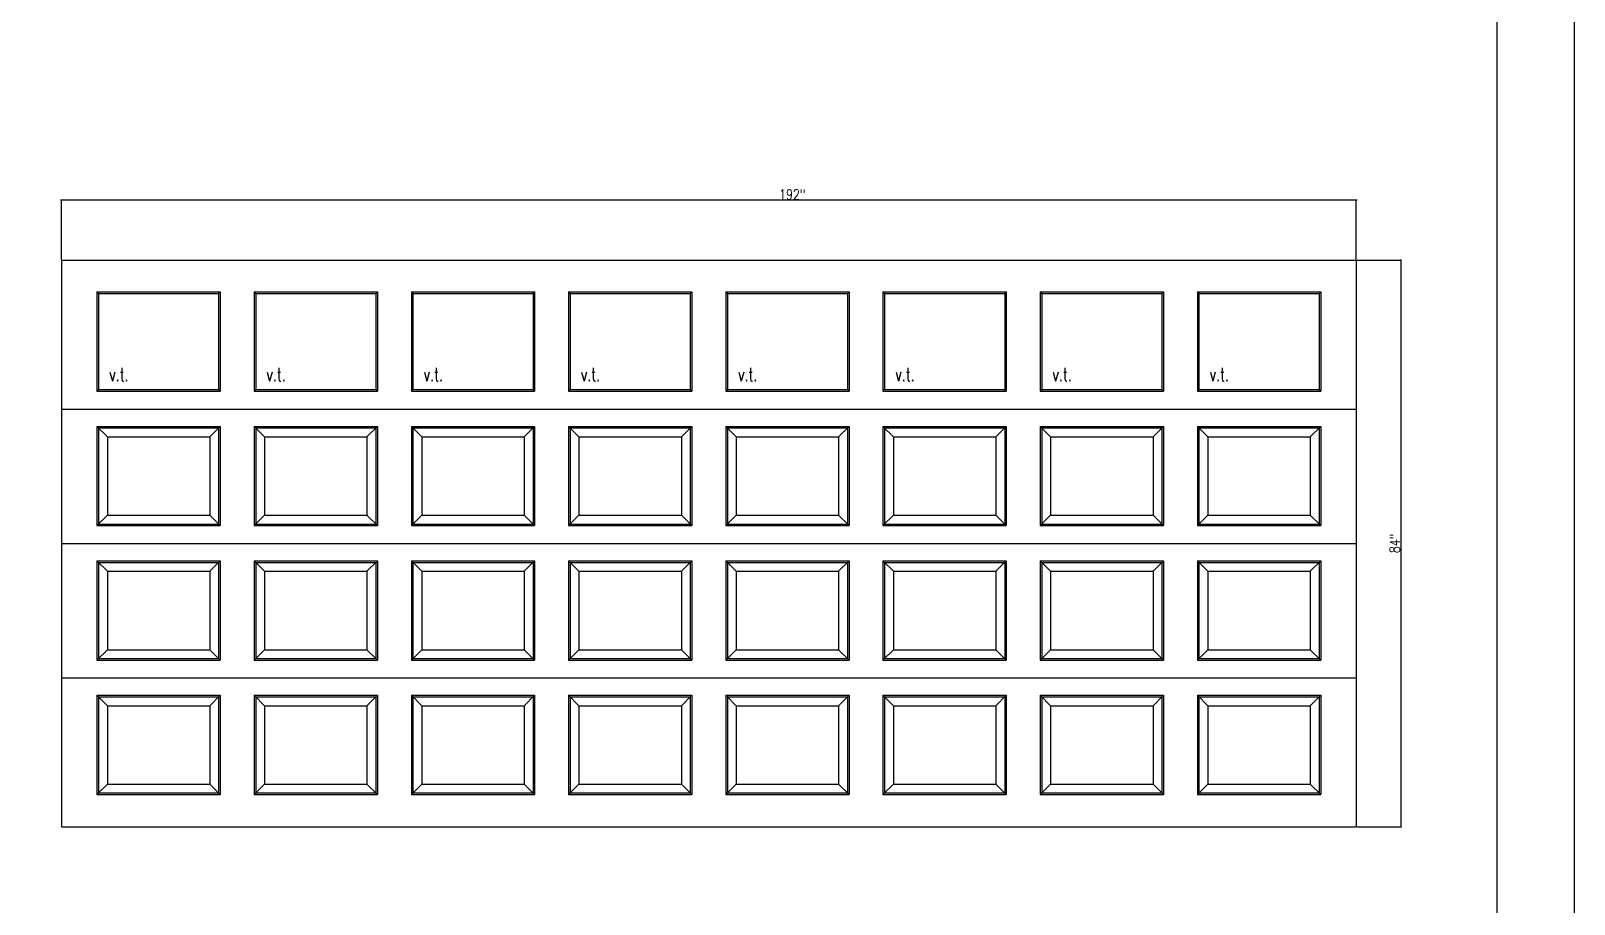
# Model space of a CAD drawing. Header units: inches. Extents: x 1985 to 11287, y 379 to 3234.
# Drawn here: x 9725.8 to 9954.6, y 2963.1 to 3092.6 of the extents above; entities that cross this region are included whole.
import ezdxf

# ---------------------------------------------------------------- set-up
doc = ezdxf.new("R2010")
doc.units = ezdxf.units.IN
doc.header["$MEASUREMENT"] = 0
doc.layers.get('0').update_dxf_attribs({"linetype": 'CONTINUOUS'})
doc.layers.get('Defpoints').update_dxf_attribs({"linetype": 'CONTINUOUS'})
for name, color, linetype in [('COTE1-1 99', 7, 'CONTINUOUS'), ('elevation 99', 7, 'CONTINUOUS'), ('separation 99', 3, 'CONTINUOUS')]:
    doc.layers.add(name, color=color, linetype=linetype)
doc.styles.get("Standard").update_dxf_attribs({"font": 'txt.shx', "width": 0.8})
doc.dimstyles.new('Elevation', dxfattribs={"dimscale": 2, "dimtxt": 0.75, "dimasz": 0.0625, "dimexe": 0.0625, "dimexo": 0.0625, "dimgap": 0.0625, "dimtad": 1, "dimdec": 5, "dimzin": 0, "dimdsep": 46, "dimlunit": 5, "dimtxsty": 'Standard', "dimblk1": 'OBLIQUE', "dimblk2": 'OBLIQUE', "dimsah": 1, "dimcen": 2, "dimdle": 0.0625, "dimclrd": 1, "dimclre": 1, "dimadec": 1, "dimazin": 0, "dimtfac": 0.375, "dimtdec": 5, "dimtmove": 0, "dimatfit": 3, "dimldrblk": 'OBLIQUE', "dimfxl": 1, "dimfrac": 2, "dimtolj": 1, "dimtzin": 0, "dimarcsym": 0})

# ---------------------------------------------------------------- blocks, each defined once
blk = doc.blocks.new('_OBLIQUE')
at = {"color": 0, "linetype": 'ByBlock'}
blk.add_line((-0.5, -0.5), (0.5, 0.5), dxfattribs=at)
blk = doc.blocks.new('*D78')
at = {"layer": 'COTE1-1 99', "color": 1, "lineweight": -2, "transparency": 16777216}
for p, q in [((9922.44, 3067.5), (9730.19, 3067.5)), ((9730.32, 3058.74), (9730.32, 3067.62)), ((9922.32, 3058.74), (9922.32, 3067.62))]:
    blk.add_line(p, q, dxfattribs=at)
at = {"layer": 'Defpoints', "color": 0, "transparency": 16777216}
for p in [(9730.32, 3067.5), (9730.32, 3058.62), (9922.32, 3058.62)]:
    blk.add_point(p, dxfattribs=at)
at = {"layer": 'COTE1-1 99', "color": 1, "lineweight": -2, "transparency": 16777216, "xscale": 0.125, "yscale": 0.125, "zscale": 0.125, "rotation": 180}
blk.add_blockref('_OBLIQUE', (9730.32, 3067.5), dxfattribs=at)
at = {"layer": 'COTE1-1 99', "color": 1, "lineweight": -2, "transparency": 16777216, "xscale": 0.125, "yscale": 0.125, "zscale": 0.125}
blk.add_blockref('_OBLIQUE', (9922.32, 3067.5), dxfattribs=at)
at = {"layer": 'COTE1-1 99', "color": 0, "transparency": 16777216, "insert": (9838.69, 3068.37), "char_height": 1.5, "attachment_point": 5}
blk.add_mtext('\\A1;192"', dxfattribs=at)
blk = doc.blocks.new('*D79')
at = {"layer": 'COTE1-1 99', "color": 1, "lineweight": -2, "transparency": 16777216}
for p, q in [((9922.44, 3058.62), (9929.05, 3058.62)), ((9928.93, 3058.74), (9928.93, 2974.49)), ((9922.44, 2974.62), (9929.05, 2974.62))]:
    blk.add_line(p, q, dxfattribs=at)
at = {"layer": 'Defpoints', "color": 0, "transparency": 16777216}
for p in [(9922.32, 3058.62), (9922.32, 2974.62), (9928.93, 2974.62)]:
    blk.add_point(p, dxfattribs=at)
at = {"layer": 'COTE1-1 99', "color": 1, "lineweight": -2, "transparency": 16777216, "xscale": 0.125, "yscale": 0.125, "zscale": 0.125}
for p, rotation in [((9928.93, 3058.62), 90), ((9928.93, 2974.62), 270)]:
    blk.add_blockref('_OBLIQUE', p, dxfattribs=dict(at, rotation=rotation))
at = {"layer": 'COTE1-1 99', "color": 0, "transparency": 16777216, "insert": (9928.05, 3016.62), "char_height": 1.5, "attachment_point": 5, "rotation": 90}
blk.add_mtext('\\A1;84"', dxfattribs=at)

msp = doc.modelspace()

# ---------------------------------------------------------------- linework, layer by layer
at = {"layer": 'elevation 99'}
for p, q in [((9730.318175, 3058.616482), (9922.318175, 3058.616482)), ((9730.318175, 3058.616482), (9730.318175, 2974.616482)), ((9735.818175, 3058.616482), (9776.943375, 3058.616482)), ((9782.443375, 3058.616482), (9823.568575, 3058.616482)), ((9922.318175, 3058.616482), (9922.318175, 2974.616482)), ((9735.585175, 3053.912032), (9753.863775, 3053.912032)), ((9735.585175, 3053.912032), (9735.585175, 3039.195982)), ((9735.585175, 3053.912032), (9735.818175, 3053.679032)), ((9735.818175, 3053.679032), (9753.630775, 3053.679032)), ((9735.818175, 3053.679032), (9735.818175, 3039.428982)), ((9753.863775, 3053.912032), (9753.630775, 3053.679032)), ((9753.630775, 3053.679032), (9753.630775, 3039.428982)), ((9753.863775, 3053.912032), (9753.863775, 3039.195982)), ((9758.897775, 3053.912032), (9777.176375, 3053.912032)), ((9758.897775, 3053.912032), (9759.130775, 3053.679032)), ((9758.897775, 3053.912032), (9758.897775, 3039.195982)), ((9759.130775, 3053.679032), (9776.943375, 3053.679032)), ((9759.130775, 3053.679032), (9759.130775, 3039.428982)), ((9777.176375, 3053.912032), (9776.943375, 3053.679032)), ((9776.943375, 3053.679032), (9776.943375, 3039.428982)), ((9777.176375, 3053.912032), (9777.176375, 3039.195982)), ((9782.210375, 3053.912032), (9800.488975, 3053.912032)), ((9782.210375, 3053.912032), (9782.210375, 3039.195982)), ((9782.210375, 3053.912032), (9782.443375, 3053.679032)), ((9782.443375, 3053.679032), (9800.255975, 3053.679032)), ((9782.443375, 3053.679032), (9782.443375, 3039.428982)), ((9800.488975, 3053.912032), (9800.255975, 3053.679032)), ((9800.255975, 3053.679032), (9800.255975, 3039.428982)), ((9800.488975, 3053.912032), (9800.488975, 3039.195982)), ((9805.522975, 3053.912032), (9823.801575, 3053.912032)), ((9805.522975, 3053.912032), (9805.755975, 3053.679032)), ((9805.522975, 3053.912032), (9805.522975, 3039.195982)), ((9805.755975, 3053.679032), (9823.568575, 3053.679032)), ((9805.755975, 3053.679032), (9805.755975, 3039.428982)), ((9823.801575, 3053.912032), (9823.568575, 3053.679032)), ((9823.568575, 3053.679032), (9823.568575, 3039.428982)), ((9823.801575, 3053.912032), (9823.801575, 3039.195982)), ((9828.835575, 3053.912032), (9847.114175, 3053.912032)), ((9828.835575, 3053.912032), (9829.068575, 3053.679032)), ((9828.835575, 3053.912032), (9828.835575, 3039.195982)), ((9829.068575, 3053.679032), (9846.881175, 3053.679032)), ((9829.068575, 3053.679032), (9829.068575, 3039.428982)), ((9847.114175, 3053.912032), (9846.881175, 3053.679032)), ((9846.881175, 3053.679032), (9846.881175, 3039.428982)), ((9847.114175, 3053.912032), (9847.114175, 3039.195982)), ((9852.148175, 3053.912032), (9870.426775, 3053.912032)), ((9852.148175, 3053.912032), (9852.381175, 3053.679032)), ((9852.148175, 3053.912032), (9852.148175, 3039.195982)), ((9852.381175, 3053.679032), (9870.193775, 3053.679032)), ((9852.381175, 3053.679032), (9852.381175, 3039.428982)), ((9870.426775, 3053.912032), (9870.193775, 3053.679032)), ((9870.193775, 3053.679032), (9870.193775, 3039.428982)), ((9870.426775, 3053.912032), (9870.426775, 3039.195982)), ((9875.460775, 3053.912032), (9893.739375, 3053.912032)), ((9875.460775, 3053.912032), (9875.693775, 3053.679032)), ((9875.460775, 3053.912032), (9875.460775, 3039.195982)), ((9875.693775, 3053.679032), (9893.506375, 3053.679032)), ((9875.693775, 3053.679032), (9875.693775, 3039.428982)), ((9893.739375, 3053.912032), (9893.506375, 3053.679032)), ((9893.506375, 3053.679032), (9893.506375, 3039.428982)), ((9893.739375, 3053.912032), (9893.739375, 3039.195982)), ((9898.773375, 3053.912032), (9917.051975, 3053.912032)), ((9898.773375, 3053.912032), (9899.006375, 3053.679032)), ((9898.773375, 3053.912032), (9898.773375, 3039.195982)), ((9899.006375, 3053.679032), (9916.818975, 3053.679032)), ((9899.006375, 3053.679032), (9899.006375, 3039.428982)), ((9917.051975, 3053.912032), (9916.818975, 3053.679032)), ((9916.818975, 3053.679032), (9916.818975, 3039.428982)), ((9917.051975, 3053.912032), (9917.051975, 3039.195982)), ((9735.585175, 3039.195982), (9735.818175, 3039.428982)), ((9735.585175, 3039.195982), (9753.863775, 3039.195982)), ((9735.818175, 3039.428982), (9753.630775, 3039.428982)), ((9753.863775, 3039.195982), (9753.630775, 3039.428982)), ((9758.897775, 3039.195982), (9759.130775, 3039.428982)), ((9758.897775, 3039.195982), (9777.176375, 3039.195982)), ((9759.130775, 3039.428982), (9776.943375, 3039.428982)), ((9777.176375, 3039.195982), (9776.943375, 3039.428982)), ((9782.210375, 3039.195982), (9782.443375, 3039.428982)), ((9782.210375, 3039.195982), (9800.488975, 3039.195982)), ((9782.443375, 3039.428982), (9800.255975, 3039.428982)), ((9800.488975, 3039.195982), (9800.255975, 3039.428982)), ((9805.522975, 3039.195982), (9805.755975, 3039.428982)), ((9805.522975, 3039.195982), (9823.801575, 3039.195982)), ((9805.755975, 3039.428982), (9823.568575, 3039.428982)), ((9823.801575, 3039.195982), (9823.568575, 3039.428982)), ((9828.835575, 3039.195982), (9829.068575, 3039.428982)), ((9828.835575, 3039.195982), (9847.114175, 3039.195982)), ((9829.068575, 3039.428982), (9846.881175, 3039.428982)), ((9847.114175, 3039.195982), (9846.881175, 3039.428982)), ((9852.148175, 3039.195982), (9852.381175, 3039.428982)), ((9852.148175, 3039.195982), (9870.426775, 3039.195982)), ((9852.381175, 3039.428982), (9870.193775, 3039.428982)), ((9870.426775, 3039.195982), (9870.193775, 3039.428982)), ((9875.460775, 3039.195982), (9875.693775, 3039.428982)), ((9875.460775, 3039.195982), (9893.739375, 3039.195982)), ((9875.693775, 3039.428982), (9893.506375, 3039.428982)), ((9893.739375, 3039.195982), (9893.506375, 3039.428982)), ((9898.773375, 3039.195982), (9899.006375, 3039.428982)), ((9898.773375, 3039.195982), (9917.051975, 3039.195982)), ((9899.006375, 3039.428982), (9916.818975, 3039.428982)), ((9917.051975, 3039.195982), (9916.818975, 3039.428982)), ((9730.318175, 3036.553982), (9922.318175, 3036.553982)), ((9735.585175, 3033.974482), (9753.863775, 3033.974482)), ((9735.585175, 3033.974482), (9737.130675, 3032.428982)), ((9735.585175, 3033.974482), (9735.585175, 3019.258432)), ((9735.818175, 3033.741482), (9753.630775, 3033.741482)), ((9735.818175, 3033.741482), (9735.818175, 3019.491432)), ((9737.130675, 3032.428982), (9752.318275, 3032.428982)), ((9737.130675, 3032.428982), (9737.130675, 3020.803932)), ((9753.863775, 3033.974482), (9752.318275, 3032.428982)), ((9752.318275, 3032.428982), (9752.318275, 3020.803932)), ((9753.630775, 3033.741482), (9753.630775, 3019.491432)), ((9753.863775, 3033.974482), (9753.863775, 3019.258432)), ((9758.897775, 3033.974482), (9777.176375, 3033.974482)), ((9758.897775, 3033.974482), (9758.897775, 3019.258432)), ((9758.897775, 3033.974482), (9760.443275, 3032.428982)), ((9759.130775, 3033.741482), (9776.943375, 3033.741482)), ((9759.130775, 3033.741482), (9759.130775, 3019.491432)), ((9760.443275, 3032.428982), (9775.630875, 3032.428982)), ((9760.443275, 3032.428982), (9760.443275, 3020.803932)), ((9777.176375, 3033.974482), (9775.630875, 3032.428982)), ((9775.630875, 3032.428982), (9775.630875, 3020.803932)), ((9776.943375, 3033.741482), (9776.943375, 3019.491432)), ((9777.176375, 3033.974482), (9777.176375, 3019.258432)), ((9782.210375, 3033.974482), (9800.488975, 3033.974482)), ((9782.210375, 3033.974482), (9783.755875, 3032.428982)), ((9782.210375, 3033.974482), (9782.210375, 3019.258432)), ((9782.443375, 3033.741482), (9800.255975, 3033.741482)), ((9782.443375, 3033.741482), (9782.443375, 3019.491432)), ((9783.755875, 3032.428982), (9798.943475, 3032.428982)), ((9783.755875, 3032.428982), (9783.755875, 3020.803932)), ((9800.488975, 3033.974482), (9798.943475, 3032.428982)), ((9798.943475, 3032.428982), (9798.943475, 3020.803932)), ((9800.255975, 3033.741482), (9800.255975, 3019.491432)), ((9800.488975, 3033.974482), (9800.488975, 3019.258432)), ((9805.522975, 3033.974482), (9823.801575, 3033.974482)), ((9805.522975, 3033.974482), (9807.068475, 3032.428982)), ((9805.522975, 3033.974482), (9805.522975, 3019.258432)), ((9805.755975, 3033.741482), (9823.568575, 3033.741482)), ((9805.755975, 3033.741482), (9805.755975, 3019.491432)), ((9807.068475, 3032.428982), (9822.256075, 3032.428982)), ((9807.068475, 3032.428982), (9807.068475, 3020.803932)), ((9823.801575, 3033.974482), (9822.256075, 3032.428982)), ((9822.256075, 3032.428982), (9822.256075, 3020.803932)), ((9823.568575, 3033.741482), (9823.568575, 3019.491432)), ((9823.801575, 3033.974482), (9823.801575, 3019.258432)), ((9828.835575, 3033.974482), (9847.114175, 3033.974482)), ((9828.835575, 3033.974482), (9830.381075, 3032.428982)), ((9828.835575, 3033.974482), (9828.835575, 3019.258432)), ((9829.068575, 3033.741482), (9846.881175, 3033.741482)), ((9829.068575, 3033.741482), (9829.068575, 3019.491432)), ((9830.381075, 3032.428982), (9845.568675, 3032.428982)), ((9830.381075, 3032.428982), (9830.381075, 3020.803932)), ((9847.114175, 3033.974482), (9845.568675, 3032.428982)), ((9845.568675, 3032.428982), (9845.568675, 3020.803932)), ((9846.881175, 3033.741482), (9846.881175, 3019.491432)), ((9847.114175, 3033.974482), (9847.114175, 3019.258432)), ((9852.148175, 3033.974482), (9870.426775, 3033.974482)), ((9852.148175, 3033.974482), (9853.693675, 3032.428982)), ((9852.148175, 3033.974482), (9852.148175, 3019.258432)), ((9852.381175, 3033.741482), (9870.193775, 3033.741482)), ((9852.381175, 3033.741482), (9852.381175, 3019.491432)), ((9853.693675, 3032.428982), (9868.881275, 3032.428982)), ((9853.693675, 3032.428982), (9853.693675, 3020.803932)), ((9870.426775, 3033.974482), (9868.881275, 3032.428982)), ((9868.881275, 3032.428982), (9868.881275, 3020.803932)), ((9870.193775, 3033.741482), (9870.193775, 3019.491432)), ((9870.426775, 3033.974482), (9870.426775, 3019.258432)), ((9875.460775, 3033.974482), (9893.739375, 3033.974482)), ((9875.460775, 3033.974482), (9877.006275, 3032.428982)), ((9875.460775, 3033.974482), (9875.460775, 3019.258432)), ((9875.693775, 3033.741482), (9893.506375, 3033.741482)), ((9875.693775, 3033.741482), (9875.693775, 3019.491432)), ((9877.006275, 3032.428982), (9892.193875, 3032.428982)), ((9877.006275, 3032.428982), (9877.006275, 3020.803932)), ((9893.739375, 3033.974482), (9892.193875, 3032.428982)), ((9892.193875, 3032.428982), (9892.193875, 3020.803932)), ((9893.506375, 3033.741482), (9893.506375, 3019.491432)), ((9893.739375, 3033.974482), (9893.739375, 3019.258432)), ((9898.773375, 3033.974482), (9917.051975, 3033.974482)), ((9898.773375, 3033.974482), (9900.318875, 3032.428982)), ((9898.773375, 3033.974482), (9898.773375, 3019.258432)), ((9899.006375, 3033.741482), (9916.818975, 3033.741482)), ((9899.006375, 3033.741482), (9899.006375, 3019.491432)), ((9900.318875, 3032.428982), (9915.506475, 3032.428982)), ((9900.318875, 3032.428982), (9900.318875, 3020.803932)), ((9917.051975, 3033.974482), (9915.506475, 3032.428982)), ((9915.506475, 3032.428982), (9915.506475, 3020.803932)), ((9916.818975, 3033.741482), (9916.818975, 3019.491432)), ((9917.051975, 3033.974482), (9917.051975, 3019.258432)), ((9735.585175, 3019.258432), (9737.130675, 3020.803932)), ((9737.130675, 3020.803932), (9752.318275, 3020.803932)), ((9753.863775, 3019.258432), (9752.318275, 3020.803932)), ((9758.897775, 3019.258432), (9760.443275, 3020.803932)), ((9760.443275, 3020.803932), (9775.630875, 3020.803932)), ((9777.176375, 3019.258432), (9775.630875, 3020.803932)), ((9782.210375, 3019.258432), (9783.755875, 3020.803932)), ((9783.755875, 3020.803932), (9798.943475, 3020.803932)), ((9800.488975, 3019.258432), (9798.943475, 3020.803932)), ((9805.522975, 3019.258432), (9807.068475, 3020.803932)), ((9807.068475, 3020.803932), (9822.256075, 3020.803932)), ((9823.801575, 3019.258432), (9822.256075, 3020.803932)), ((9828.835575, 3019.258432), (9830.381075, 3020.803932)), ((9830.381075, 3020.803932), (9845.568675, 3020.803932)), ((9847.114175, 3019.258432), (9845.568675, 3020.803932)), ((9852.148175, 3019.258432), (9853.693675, 3020.803932)), ((9853.693675, 3020.803932), (9868.881275, 3020.803932)), ((9870.426775, 3019.258432), (9868.881275, 3020.803932)), ((9875.460775, 3019.258432), (9877.006275, 3020.803932)), ((9877.006275, 3020.803932), (9892.193875, 3020.803932)), ((9893.739375, 3019.258432), (9892.193875, 3020.803932)), ((9898.773375, 3019.258432), (9900.318875, 3020.803932)), ((9900.318875, 3020.803932), (9915.506475, 3020.803932)), ((9917.051975, 3019.258432), (9915.506475, 3020.803932)), ((9735.585175, 3019.258432), (9753.863775, 3019.258432)), ((9735.818175, 3019.491432), (9753.630775, 3019.491432)), ((9758.897775, 3019.258432), (9777.176375, 3019.258432)), ((9759.130775, 3019.491432), (9776.943375, 3019.491432)), ((9782.210375, 3019.258432), (9800.488975, 3019.258432)), ((9782.443375, 3019.491432), (9800.255975, 3019.491432)), ((9805.522975, 3019.258432), (9823.801575, 3019.258432)), ((9805.755975, 3019.491432), (9823.568575, 3019.491432)), ((9828.835575, 3019.258432), (9847.114175, 3019.258432)), ((9829.068575, 3019.491432), (9846.881175, 3019.491432)), ((9852.148175, 3019.258432), (9870.426775, 3019.258432)), ((9852.381175, 3019.491432), (9870.193775, 3019.491432)), ((9875.460775, 3019.258432), (9893.739375, 3019.258432)), ((9875.693775, 3019.491432), (9893.506375, 3019.491432)), ((9898.773375, 3019.258432), (9917.051975, 3019.258432)), ((9899.006375, 3019.491432), (9916.818975, 3019.491432)), ((9730.318175, 3016.616482), (9922.318175, 3016.616482)), ((9735.585175, 3014.036982), (9753.863775, 3014.036982)), ((9735.585175, 3014.036982), (9735.585175, 2999.320932)), ((9735.585175, 3014.036982), (9737.130675, 3012.491482)), ((9753.863775, 3014.036982), (9752.318275, 3012.491482)), ((9753.863775, 3014.036982), (9753.863775, 2999.320932)), ((9758.897775, 3014.036982), (9758.897775, 2999.320932)), ((9758.897775, 3014.036982), (9777.176375, 3014.036982)), ((9758.897775, 3014.036982), (9760.443275, 3012.491482)), ((9777.176375, 3014.036982), (9775.630875, 3012.491482)), ((9777.176375, 3014.036982), (9777.176375, 2999.320932)), ((9782.210375, 3014.036982), (9800.488975, 3014.036982)), ((9782.210375, 3014.036982), (9782.210375, 2999.320932)), ((9782.210375, 3014.036982), (9783.755875, 3012.491482)), ((9800.488975, 3014.036982), (9798.943475, 3012.491482)), ((9800.488975, 3014.036982), (9800.488975, 2999.320932)), ((9805.522975, 3014.036982), (9805.522975, 2999.320932)), ((9805.522975, 3014.036982), (9823.801575, 3014.036982)), ((9805.522975, 3014.036982), (9807.068475, 3012.491482)), ((9823.801575, 3014.036982), (9822.256075, 3012.491482)), ((9823.801575, 3014.036982), (9823.801575, 2999.320932)), ((9828.835575, 3014.036982), (9828.835575, 2999.320932)), ((9828.835575, 3014.036982), (9847.114175, 3014.036982)), ((9828.835575, 3014.036982), (9830.381075, 3012.491482)), ((9847.114175, 3014.036982), (9845.568675, 3012.491482)), ((9847.114175, 3014.036982), (9847.114175, 2999.320932)), ((9852.148175, 3014.036982), (9852.148175, 2999.320932)), ((9852.148175, 3014.036982), (9870.426775, 3014.036982)), ((9852.148175, 3014.036982), (9853.693675, 3012.491482)), ((9870.426775, 3014.036982), (9868.881275, 3012.491482)), ((9870.426775, 3014.036982), (9870.426775, 2999.320932)), ((9875.460775, 3014.036982), (9875.460775, 2999.320932)), ((9875.460775, 3014.036982), (9893.739375, 3014.036982)), ((9875.460775, 3014.036982), (9877.006275, 3012.491482)), ((9893.739375, 3014.036982), (9892.193875, 3012.491482)), ((9893.739375, 3014.036982), (9893.739375, 2999.320932)), ((9898.773375, 3014.036982), (9898.773375, 2999.320932)), ((9898.773375, 3014.036982), (9917.051975, 3014.036982)), ((9898.773375, 3014.036982), (9900.318875, 3012.491482)), ((9917.051975, 3014.036982), (9915.506475, 3012.491482)), ((9917.051975, 3014.036982), (9917.051975, 2999.320932)), ((9735.818175, 3013.803982), (9753.630775, 3013.803982)), ((9735.818175, 3013.803982), (9735.818175, 2999.553932)), ((9737.130675, 3012.491482), (9752.318275, 3012.491482)), ((9737.130675, 3012.491482), (9737.130675, 3000.866432)), ((9752.318275, 3012.491482), (9752.318275, 3000.866432)), ((9753.630775, 3013.803982), (9753.630775, 2999.553932)), ((9759.130775, 3013.803982), (9759.130775, 2999.553932)), ((9759.130775, 3013.803982), (9776.943375, 3013.803982)), ((9760.443275, 3012.491482), (9760.443275, 3000.866432)), ((9760.443275, 3012.491482), (9775.630875, 3012.491482)), ((9775.630875, 3012.491482), (9775.630875, 3000.866432)), ((9776.943375, 3013.803982), (9776.943375, 2999.553932)), ((9782.443375, 3013.803982), (9800.255975, 3013.803982)), ((9782.443375, 3013.803982), (9782.443375, 2999.553932)), ((9783.755875, 3012.491482), (9798.943475, 3012.491482)), ((9783.755875, 3012.491482), (9783.755875, 3000.866432)), ((9798.943475, 3012.491482), (9798.943475, 3000.866432)), ((9800.255975, 3013.803982), (9800.255975, 2999.553932)), ((9805.755975, 3013.803982), (9805.755975, 2999.553932)), ((9805.755975, 3013.803982), (9823.568575, 3013.803982)), ((9807.068475, 3012.491482), (9807.068475, 3000.866432)), ((9807.068475, 3012.491482), (9822.256075, 3012.491482)), ((9822.256075, 3012.491482), (9822.256075, 3000.866432)), ((9823.568575, 3013.803982), (9823.568575, 2999.553932)), ((9829.068575, 3013.803982), (9829.068575, 2999.553932)), ((9829.068575, 3013.803982), (9846.881175, 3013.803982)), ((9830.381075, 3012.491482), (9830.381075, 3000.866432)), ((9830.381075, 3012.491482), (9845.568675, 3012.491482)), ((9845.568675, 3012.491482), (9845.568675, 3000.866432)), ((9846.881175, 3013.803982), (9846.881175, 2999.553932)), ((9852.381175, 3013.803982), (9852.381175, 2999.553932)), ((9852.381175, 3013.803982), (9870.193775, 3013.803982)), ((9853.693675, 3012.491482), (9853.693675, 3000.866432)), ((9853.693675, 3012.491482), (9868.881275, 3012.491482)), ((9868.881275, 3012.491482), (9868.881275, 3000.866432)), ((9870.193775, 3013.803982), (9870.193775, 2999.553932)), ((9875.693775, 3013.803982), (9875.693775, 2999.553932)), ((9875.693775, 3013.803982), (9893.506375, 3013.803982)), ((9877.006275, 3012.491482), (9877.006275, 3000.866432)), ((9877.006275, 3012.491482), (9892.193875, 3012.491482)), ((9892.193875, 3012.491482), (9892.193875, 3000.866432)), ((9893.506375, 3013.803982), (9893.506375, 2999.553932)), ((9899.006375, 3013.803982), (9899.006375, 2999.553932)), ((9899.006375, 3013.803982), (9916.818975, 3013.803982)), ((9900.318875, 3012.491482), (9900.318875, 3000.866432)), ((9900.318875, 3012.491482), (9915.506475, 3012.491482)), ((9915.506475, 3012.491482), (9915.506475, 3000.866432)), ((9916.818975, 3013.803982), (9916.818975, 2999.553932)), ((9735.585175, 2999.320932), (9737.130675, 3000.866432)), ((9737.130675, 3000.866432), (9752.318275, 3000.866432)), ((9753.863775, 2999.320932), (9752.318275, 3000.866432)), ((9758.897775, 2999.320932), (9760.443275, 3000.866432)), ((9760.443275, 3000.866432), (9775.630875, 3000.866432)), ((9777.176375, 2999.320932), (9775.630875, 3000.866432)), ((9782.210375, 2999.320932), (9783.755875, 3000.866432)), ((9783.755875, 3000.866432), (9798.943475, 3000.866432)), ((9800.488975, 2999.320932), (9798.943475, 3000.866432)), ((9805.522975, 2999.320932), (9807.068475, 3000.866432)), ((9807.068475, 3000.866432), (9822.256075, 3000.866432)), ((9823.801575, 2999.320932), (9822.256075, 3000.866432)), ((9828.835575, 2999.320932), (9830.381075, 3000.866432)), ((9830.381075, 3000.866432), (9845.568675, 3000.866432)), ((9847.114175, 2999.320932), (9845.568675, 3000.866432)), ((9852.148175, 2999.320932), (9853.693675, 3000.866432)), ((9853.693675, 3000.866432), (9868.881275, 3000.866432)), ((9870.426775, 2999.320932), (9868.881275, 3000.866432)), ((9875.460775, 2999.320932), (9877.006275, 3000.866432)), ((9877.006275, 3000.866432), (9892.193875, 3000.866432)), ((9893.739375, 2999.320932), (9892.193875, 3000.866432)), ((9898.773375, 2999.320932), (9900.318875, 3000.866432)), ((9900.318875, 3000.866432), (9915.506475, 3000.866432)), ((9917.051975, 2999.320932), (9915.506475, 3000.866432)), ((9735.585175, 2999.320932), (9753.863775, 2999.320932)), ((9735.818175, 2999.553932), (9753.630775, 2999.553932)), ((9758.897775, 2999.320932), (9777.176375, 2999.320932)), ((9759.130775, 2999.553932), (9776.943375, 2999.553932)), ((9782.210375, 2999.320932), (9800.488975, 2999.320932)), ((9782.443375, 2999.553932), (9800.255975, 2999.553932)), ((9805.522975, 2999.320932), (9823.801575, 2999.320932)), ((9805.755975, 2999.553932), (9823.568575, 2999.553932)), ((9828.835575, 2999.320932), (9847.114175, 2999.320932)), ((9829.068575, 2999.553932), (9846.881175, 2999.553932)), ((9852.148175, 2999.320932), (9870.426775, 2999.320932)), ((9852.381175, 2999.553932), (9870.193775, 2999.553932)), ((9875.460775, 2999.320932), (9893.739375, 2999.320932)), ((9875.693775, 2999.553932), (9893.506375, 2999.553932)), ((9898.773375, 2999.320932), (9917.051975, 2999.320932)), ((9899.006375, 2999.553932), (9916.818975, 2999.553932)), ((9730.318175, 2996.678982), (9922.318175, 2996.678982)), ((9735.585175, 2994.099532), (9753.863775, 2994.099532)), ((9735.585175, 2994.099532), (9735.585175, 2979.383482)), ((9735.585175, 2994.099532), (9737.130675, 2992.554032)), ((9735.818175, 2993.866532), (9753.630775, 2993.866532)), ((9735.818175, 2993.866532), (9735.818175, 2979.616482)), ((9753.863775, 2994.099532), (9752.318275, 2992.554032)), ((9753.630775, 2993.866532), (9753.630775, 2979.616482)), ((9753.863775, 2994.099532), (9753.863775, 2979.383482)), ((9758.897775, 2994.099532), (9777.176375, 2994.099532)), ((9758.897775, 2994.099532), (9758.897775, 2979.383482)), ((9758.897775, 2994.099532), (9760.443275, 2992.554032)), ((9759.130775, 2993.866532), (9776.943375, 2993.866532)), ((9759.130775, 2993.866532), (9759.130775, 2979.616482)), ((9777.176375, 2994.099532), (9775.630875, 2992.554032)), ((9776.943375, 2993.866532), (9776.943375, 2979.616482)), ((9777.176375, 2994.099532), (9777.176375, 2979.383482)), ((9782.210375, 2994.099532), (9800.488975, 2994.099532)), ((9782.210375, 2994.099532), (9782.210375, 2979.383482)), ((9782.210375, 2994.099532), (9783.755875, 2992.554032)), ((9782.443375, 2993.866532), (9800.255975, 2993.866532)), ((9782.443375, 2993.866532), (9782.443375, 2979.616482)), ((9800.488975, 2994.099532), (9798.943475, 2992.554032)), ((9800.255975, 2993.866532), (9800.255975, 2979.616482)), ((9800.488975, 2994.099532), (9800.488975, 2979.383482)), ((9805.522975, 2994.099532), (9805.522975, 2979.383482)), ((9805.522975, 2994.099532), (9823.801575, 2994.099532)), ((9805.522975, 2994.099532), (9807.068475, 2992.554032)), ((9805.755975, 2993.866532), (9805.755975, 2979.616482)), ((9805.755975, 2993.866532), (9823.568575, 2993.866532)), ((9823.801575, 2994.099532), (9822.256075, 2992.554032)), ((9823.568575, 2993.866532), (9823.568575, 2979.616482)), ((9823.801575, 2994.099532), (9823.801575, 2979.383482)), ((9828.835575, 2994.099532), (9828.835575, 2979.383482)), ((9828.835575, 2994.099532), (9847.114175, 2994.099532)), ((9828.835575, 2994.099532), (9830.381075, 2992.554032)), ((9829.068575, 2993.866532), (9829.068575, 2979.616482)), ((9829.068575, 2993.866532), (9846.881175, 2993.866532)), ((9847.114175, 2994.099532), (9845.568675, 2992.554032)), ((9846.881175, 2993.866532), (9846.881175, 2979.616482)), ((9847.114175, 2994.099532), (9847.114175, 2979.383482)), ((9852.148175, 2994.099532), (9852.148175, 2979.383482)), ((9852.148175, 2994.099532), (9870.426775, 2994.099532)), ((9852.148175, 2994.099532), (9853.693675, 2992.554032)), ((9852.381175, 2993.866532), (9852.381175, 2979.616482)), ((9852.381175, 2993.866532), (9870.193775, 2993.866532)), ((9870.426775, 2994.099532), (9868.881275, 2992.554032)), ((9870.193775, 2993.866532), (9870.193775, 2979.616482)), ((9870.426775, 2994.099532), (9870.426775, 2979.383482)), ((9875.460775, 2994.099532), (9875.460775, 2979.383482)), ((9875.460775, 2994.099532), (9893.739375, 2994.099532)), ((9875.460775, 2994.099532), (9877.006275, 2992.554032)), ((9875.693775, 2993.866532), (9875.693775, 2979.616482)), ((9875.693775, 2993.866532), (9893.506375, 2993.866532)), ((9893.739375, 2994.099532), (9892.193875, 2992.554032)), ((9893.506375, 2993.866532), (9893.506375, 2979.616482)), ((9893.739375, 2994.099532), (9893.739375, 2979.383482)), ((9898.773375, 2994.099532), (9898.773375, 2979.383482)), ((9898.773375, 2994.099532), (9917.051975, 2994.099532)), ((9898.773375, 2994.099532), (9900.318875, 2992.554032)), ((9899.006375, 2993.866532), (9899.006375, 2979.616482)), ((9899.006375, 2993.866532), (9916.818975, 2993.866532)), ((9917.051975, 2994.099532), (9915.506475, 2992.554032)), ((9916.818975, 2993.866532), (9916.818975, 2979.616482)), ((9917.051975, 2994.099532), (9917.051975, 2979.383482)), ((9737.130675, 2992.554032), (9752.318275, 2992.554032)), ((9737.130675, 2992.554032), (9737.130675, 2980.928982)), ((9752.318275, 2992.554032), (9752.318275, 2980.928982)), ((9760.443275, 2992.554032), (9775.630875, 2992.554032)), ((9760.443275, 2992.554032), (9760.443275, 2980.928982)), ((9775.630875, 2992.554032), (9775.630875, 2980.928982)), ((9783.755875, 2992.554032), (9798.943475, 2992.554032)), ((9783.755875, 2992.554032), (9783.755875, 2980.928982)), ((9798.943475, 2992.554032), (9798.943475, 2980.928982)), ((9807.068475, 2992.554032), (9807.068475, 2980.928982)), ((9807.068475, 2992.554032), (9822.256075, 2992.554032)), ((9822.256075, 2992.554032), (9822.256075, 2980.928982)), ((9830.381075, 2992.554032), (9830.381075, 2980.928982)), ((9830.381075, 2992.554032), (9845.568675, 2992.554032)), ((9845.568675, 2992.554032), (9845.568675, 2980.928982)), ((9853.693675, 2992.554032), (9853.693675, 2980.928982)), ((9853.693675, 2992.554032), (9868.881275, 2992.554032)), ((9868.881275, 2992.554032), (9868.881275, 2980.928982)), ((9877.006275, 2992.554032), (9877.006275, 2980.928982)), ((9877.006275, 2992.554032), (9892.193875, 2992.554032)), ((9892.193875, 2992.554032), (9892.193875, 2980.928982)), ((9900.318875, 2992.554032), (9900.318875, 2980.928982)), ((9900.318875, 2992.554032), (9915.506475, 2992.554032)), ((9915.506475, 2992.554032), (9915.506475, 2980.928982)), ((9735.585175, 2979.383482), (9737.130675, 2980.928982)), ((9735.818175, 2979.616482), (9753.630775, 2979.616482)), ((9737.130675, 2980.928982), (9752.318275, 2980.928982)), ((9753.863775, 2979.383482), (9752.318275, 2980.928982)), ((9758.897775, 2979.383482), (9760.443275, 2980.928982)), ((9759.130775, 2979.616482), (9776.943375, 2979.616482)), ((9760.443275, 2980.928982), (9775.630875, 2980.928982)), ((9777.176375, 2979.383482), (9775.630875, 2980.928982)), ((9782.210375, 2979.383482), (9783.755875, 2980.928982)), ((9782.443375, 2979.616482), (9800.255975, 2979.616482)), ((9783.755875, 2980.928982), (9798.943475, 2980.928982)), ((9800.488975, 2979.383482), (9798.943475, 2980.928982)), ((9805.522975, 2979.383482), (9807.068475, 2980.928982)), ((9805.755975, 2979.616482), (9823.568575, 2979.616482)), ((9807.068475, 2980.928982), (9822.256075, 2980.928982)), ((9823.801575, 2979.383482), (9822.256075, 2980.928982)), ((9828.835575, 2979.383482), (9830.381075, 2980.928982)), ((9829.068575, 2979.616482), (9846.881175, 2979.616482)), ((9830.381075, 2980.928982), (9845.568675, 2980.928982)), ((9847.114175, 2979.383482), (9845.568675, 2980.928982)), ((9852.148175, 2979.383482), (9853.693675, 2980.928982)), ((9852.381175, 2979.616482), (9870.193775, 2979.616482)), ((9853.693675, 2980.928982), (9868.881275, 2980.928982)), ((9870.426775, 2979.383482), (9868.881275, 2980.928982)), ((9875.460775, 2979.383482), (9877.006275, 2980.928982)), ((9875.693775, 2979.616482), (9893.506375, 2979.616482)), ((9877.006275, 2980.928982), (9892.193875, 2980.928982)), ((9893.739375, 2979.383482), (9892.193875, 2980.928982)), ((9898.773375, 2979.383482), (9900.318875, 2980.928982)), ((9899.006375, 2979.616482), (9916.818975, 2979.616482)), ((9900.318875, 2980.928982), (9915.506475, 2980.928982)), ((9917.051975, 2979.383482), (9915.506475, 2980.928982)), ((9735.585175, 2979.383482), (9753.863775, 2979.383482)), ((9758.897775, 2979.383482), (9777.176375, 2979.383482)), ((9782.210375, 2979.383482), (9800.488975, 2979.383482)), ((9805.522975, 2979.383482), (9823.801575, 2979.383482)), ((9828.835575, 2979.383482), (9847.114175, 2979.383482)), ((9852.148175, 2979.383482), (9870.426775, 2979.383482)), ((9875.460775, 2979.383482), (9893.739375, 2979.383482)), ((9898.773375, 2979.383482), (9917.051975, 2979.383482)), ((9730.318175, 2974.616482), (9922.318175, 2974.616482))]:
    msp.add_line(p, q, dxfattribs=at)
at = {"layer": 'separation 99'}
for points in [[(8443.348814, 3222.122455), (9954.635727, 3222.122455), (9954.635727, 2152.035106), (8443.348814, 2152.035106)], [(8620.166193, 3211.169101), (9943.175612, 3211.169101), (9943.175612, 2165.20704), (8620.166193, 2165.20704)]]:
    msp.add_lwpolyline(points, close=True, dxfattribs=at)

# ---------------------------------------------------------------- texts
at = {"layer": 'elevation 99', "width": 0.7}
for p in [(9737.398109, 3040.674245), (9760.710709, 3040.674245), (9784.023309, 3040.674245), (9807.335909, 3040.674245), (9830.648509, 3040.674245), (9853.961109, 3040.674245), (9877.273709, 3040.674245), (9900.586309, 3040.674245)]:
    msp.add_text('v.t.', height=2, dxfattribs=at).set_placement(p)

# ---------------------------------------------------------------- dimensions: what is measured, and where the dimension line sits
at = {"layer": 'COTE1-1 99'}
dim = msp.add_linear_dim(base=(9730.318175, 3067.496425), p1=(9922.318175, 3058.616482), p2=(9730.318175, 3058.616482), dimstyle='Elevation', override={"dimpost": '"'}, dxfattribs=at)
dim.commit()
dim.dimension.update_dxf_attribs({"geometry": '*D78', "text_midpoint": (9838.692453, 3067.496425), "dimtype": 160})
dim = msp.add_linear_dim(base=(9928.9299, 2974.616482), p1=(9922.318175, 3058.616482), p2=(9922.318175, 2974.616482), angle=90, dimstyle='Elevation', override={"dimpost": '"'}, dxfattribs=at)
dim.commit()
dim.dimension.update_dxf_attribs({"geometry": '*D79', "text_midpoint": (9928.0549, 3016.616482)})

doc.saveas('drawing.dxf')
